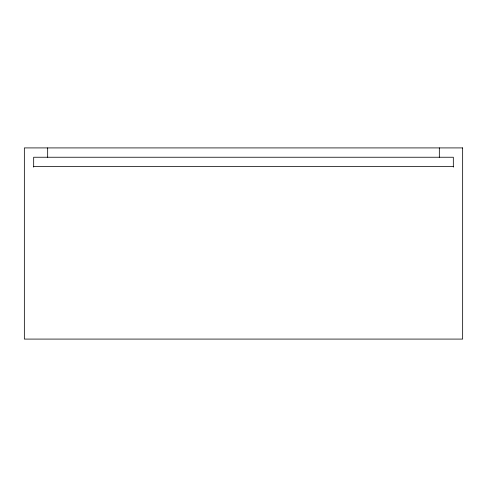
<?xml version="1.0" encoding="UTF-8"?>
<svg xmlns="http://www.w3.org/2000/svg" width="487" height="487" viewBox="0 0 487 487"><rect width="100%" height="100%" fill="white"/><g stroke="black" fill="none" stroke-linecap="round" stroke-linejoin="round"><path stroke-width="0.73" d="M33.676 166.566L453.324 166.566M453.324 167.132L453.324 157.24L33.676 157.24L33.676 167.132M439.335 147.914L439.335 157.24M47.665 147.914L47.665 157.24M462.65 147.914L24.35 147.914L24.35 339.086L462.65 339.086L462.65 147.914"/></g></svg>
